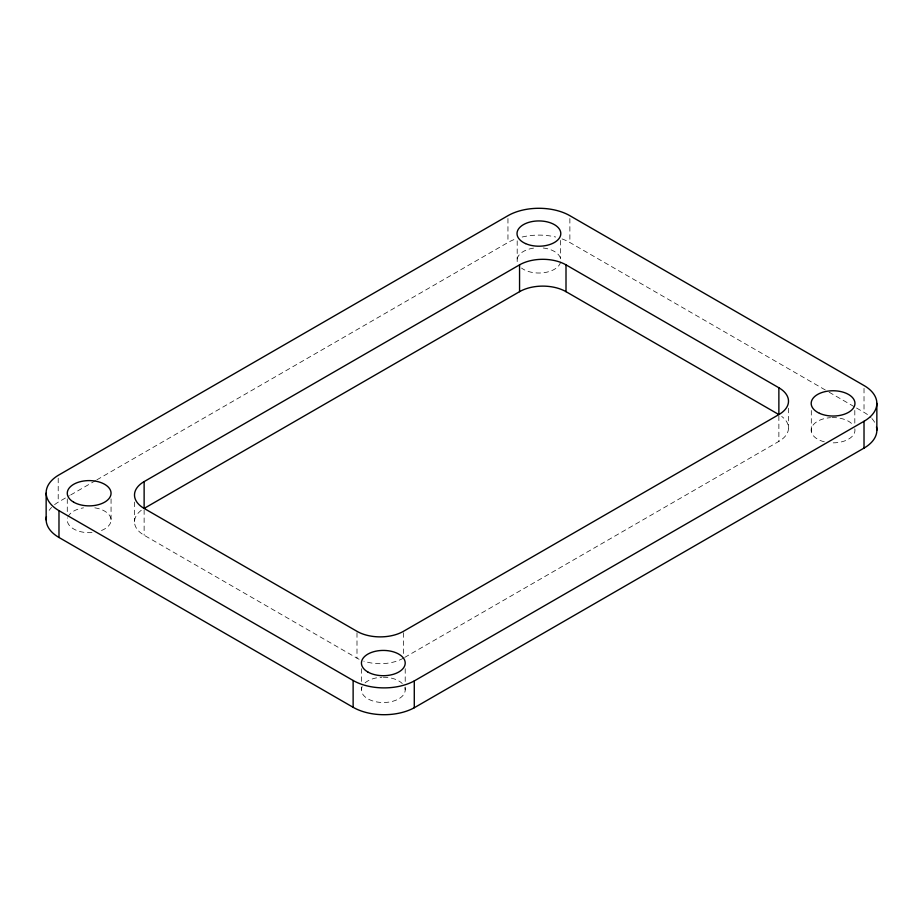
<?xml version="1.0" encoding="UTF-8"?>
<svg xmlns="http://www.w3.org/2000/svg" width="923" height="923" viewBox="0 0 923 923"><rect width="100%" height="100%" fill="white"/><g stroke="black" fill="none" stroke-linecap="round" stroke-linejoin="round"><path stroke-width="0.69" stroke-dasharray="4.62 3.46" d="M54.584 504.673A43.808 25.29 0 0 1 58.207 502.17L69.41 495.697M70.656 494.982L95.577 480.595M96.823 479.868L507.95 242.507A43.785 25.279 0 0 1 515.784 238.919M404.689 657.418L778.874 441.39A32.847 18.956 0 0 0 781.712 416.435M562.026 238.919A43.785 25.279 0 0 1 569.872 242.507L827.873 391.467M829.119 392.194L855.298 407.297M856.544 408.024L864.02 412.339A43.785 25.279 0 0 1 870.989 417.577M141.288 510.292A32.847 18.956 0 0 0 144.126 535.236L356.993 658.145A32.847 18.956 0 0 0 360.224 659.772M864.02 388.352L864.02 412.339M854.813 410.423L854.813 424.545M811.305 410.493L811.305 431.652M788.496 408.22L788.496 427.984M778.874 415.985L778.874 441.39M569.872 218.52L569.872 242.507M560.619 240.43L560.619 258.775M517.192 240.834L517.192 262.005A21.898 12.645 0 0 1 536.113 247.849M507.95 218.52L507.95 242.507M405.209 668.702L405.209 681.405M405.209 687.047L405.209 689.873M403.443 632.74L403.443 653.911M361.424 668.702L361.424 681.405M361.424 687.047L361.424 689.873M356.993 632.74L356.993 658.145M144.126 509.842L144.126 535.236M134.504 502.077L134.504 521.83M111.06 498.882L111.06 520.041M67.275 498.882L67.275 512.992M58.207 478.172L58.207 502.17M49.173 510.361A43.808 25.29 0 0 1 51.561 507.408M522.153 237.026A43.785 25.279 0 0 1 555.669 237.026M871.9 418.546A43.785 25.279 0 0 1 875.362 423.669M404.874 687.67A21.898 12.645 0 0 1 382.364 702.507A21.898 12.645 0 0 1 362.174 686.597M365.104 682.858A21.898 12.645 0 0 1 381.891 677.263M383.322 677.228A21.898 12.645 0 0 1 402.278 683.551M854.813 428.78A21.898 12.645 0 0 1 831.254 442.809M824.343 441.817A21.898 12.645 0 0 1 811.409 428.353A21.898 12.645 0 0 1 830.562 417.658M831.992 417.588A21.898 12.645 0 0 1 852.644 424.568M560.607 262.074A21.898 12.645 0 0 1 544.512 272.608A21.898 12.645 0 0 1 521.495 268.051M543.243 247.999A21.898 12.645 0 0 1 560.78 260.978M94.827 507.835A21.898 12.645 0 0 1 110.875 518.391A21.898 12.645 0 0 1 100.111 530.99M92.023 532.583A21.898 12.645 0 0 1 67.61 517.849M68.014 516.776A21.898 12.645 0 0 1 83.497 507.835M403.443 658.145A32.847 18.956 0 0 1 363.8 661.156"/><path stroke-width="1.38" d="M144.126 481.61L519.557 264.855A32.847 18.956 0 0 1 566.007 264.855L778.874 387.764L778.874 414.577L403.443 631.332A32.847 18.956 0 0 1 356.993 631.332L144.126 508.423L144.126 481.61A32.847 18.956 0 0 0 144.126 508.423L519.557 291.668A32.847 18.956 0 0 1 566.007 291.668L778.874 414.577A32.847 18.956 0 0 0 778.874 387.764M58.98 510.661L353.128 680.482A43.808 25.29 0 0 0 414.277 680.932L864.02 421.28A43.785 25.279 0 0 0 864.02 385.526L569.872 215.694A43.785 25.279 0 0 0 507.95 215.694L58.207 475.357A43.808 25.29 0 0 0 58.98 510.661L58.98 537.474L353.128 707.306A43.808 25.29 0 0 0 414.277 707.745L864.02 448.093A43.785 25.279 0 0 0 876.481 426.911M876.85 403.397L876.85 430.21M864.02 421.28L864.02 448.093M566.007 264.855L566.007 291.668M519.557 264.855L519.557 291.668M414.277 680.932L414.277 707.745M353.128 680.482L353.128 707.306M46.15 493.101L46.15 519.914M58.98 537.474A43.808 25.29 0 0 1 46.438 516.661M73.678 502.17A21.898 12.645 0 0 0 110.31 496.505A21.898 12.645 0 0 0 83.497 481.021A21.898 12.645 0 0 0 73.678 502.17M525.533 243.58A21.898 12.645 0 0 0 560.607 235.261A21.898 12.645 0 0 0 530.587 221.878A21.898 12.645 0 0 0 525.533 243.58M819.451 413.296A21.898 12.645 0 0 0 854.721 405.255A21.898 12.645 0 0 0 825.024 391.64A21.898 12.645 0 0 0 819.451 413.296M367.839 672.002A21.898 12.645 0 0 0 404.47 666.325A21.898 12.645 0 0 0 377.645 650.853A21.898 12.645 0 0 0 367.839 672.002"/></g></svg>
